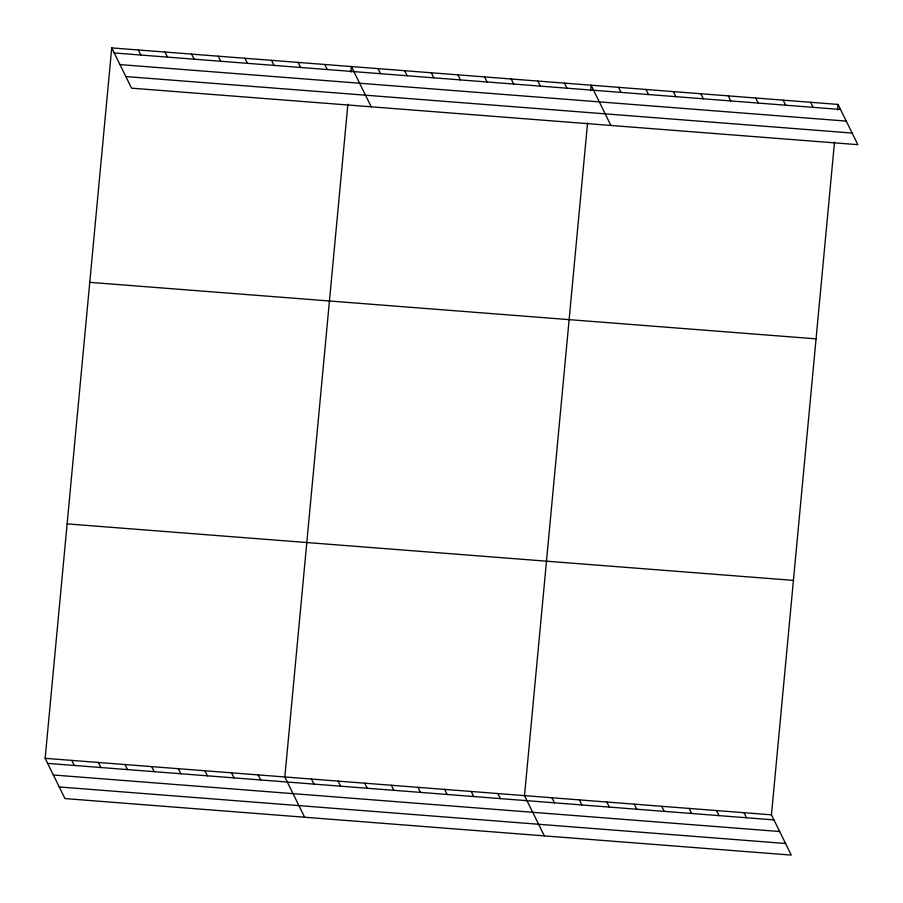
<?xml version="1.0" encoding="UTF-8"?>
<svg xmlns="http://www.w3.org/2000/svg" width="903" height="903" viewBox="0 0 903 903"><rect width="100%" height="100%" fill="white"/><g stroke="black" fill="none" stroke-linecap="round" stroke-linejoin="round"><path stroke-width="1.35" d="M834.507 142.098L771.455 814.833L791.265 855.096L64.96 798.579L45.15 758.328L111.735 47.904L838.04 104.421L857.85 144.672L131.545 88.167L111.735 47.904M347.881 104.229L284.829 776.975L304.638 817.226M350.895 72.138L351.414 66.551L371.223 106.814M587.571 122.876L524.508 795.622L544.317 835.885M590.573 90.785L591.093 85.198L610.902 125.461M837.521 109.997L838.04 104.421M114.23 52.972L840.535 109.477M119.941 64.587L846.246 121.092M125.833 76.552L852.139 133.057M89.769 282.346L816.064 338.851M67.127 523.887L793.421 580.392M45.15 758.328L771.455 814.833M47.645 763.385L773.939 819.901M53.356 775L779.661 831.516M59.248 786.965L785.542 843.481M810.601 102.287L813.095 107.344M783.161 100.143L785.655 105.211M755.721 98.009L758.215 103.077M728.292 95.876L730.775 100.944M700.852 93.743L703.347 98.811M673.412 91.609L675.907 96.677M645.972 89.476L648.467 94.533M618.532 87.343L621.027 92.399M564.465 83.132L566.96 88.201M537.838 81.056L540.321 86.124M511.2 78.99L513.694 84.047M484.572 76.913L487.067 81.981M457.945 74.847L460.428 79.904M431.307 72.771L433.801 77.839M404.679 70.694L407.174 75.762M378.052 68.628L380.535 73.696M744.016 812.7L746.51 817.768M716.576 810.567L719.07 815.623M324.787 64.485L327.281 69.542M689.136 808.433L691.63 813.49M298.159 62.409L300.643 67.477M661.696 806.3L664.19 811.357M271.521 60.343L274.015 65.4M634.256 804.155L636.75 809.223M244.894 58.266L247.388 63.334M606.827 802.022L609.311 807.09M218.266 56.189L220.75 61.257M579.387 799.889L581.882 804.957M191.628 54.124L194.122 59.192M551.947 797.755L554.442 802.823M165.001 52.047L167.495 57.115M138.373 49.981L140.857 55.038M497.88 793.545L500.375 798.613M471.242 791.48L473.736 796.536M444.615 789.403L447.109 794.471M417.987 787.337L420.482 792.394M391.349 785.26L393.843 790.328M364.722 783.183L367.216 788.251M338.094 781.118L340.578 786.174M311.456 779.041L313.951 784.109M258.202 774.898L260.685 779.966M231.563 772.833L234.058 777.889M204.936 770.756L207.43 775.824M178.309 768.679L180.792 773.747M151.67 766.613L154.165 771.67M125.043 764.536L127.537 769.604M98.416 762.471L100.899 767.527M71.777 760.394L74.272 765.462"/></g></svg>
